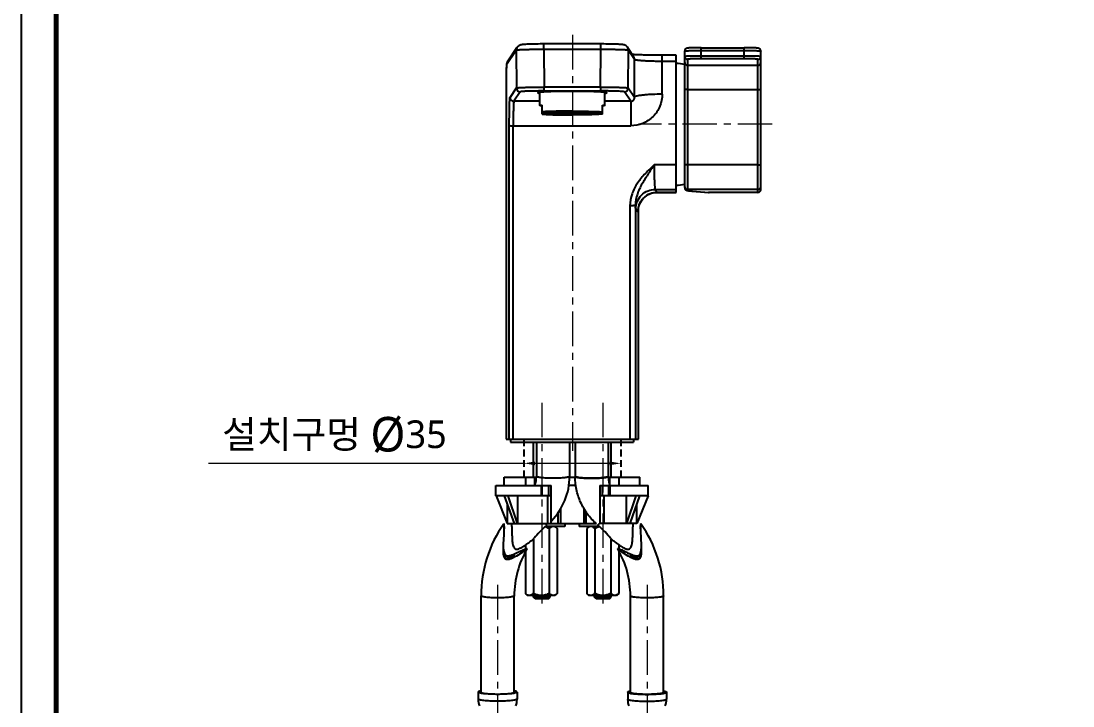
# Model space of a CAD drawing. Extents: x 0 to 790, y 0 to 579.
# Drawn here: x 0 to 380.2, y 133.4 to 380.9 of the extents above; entities that cross this region are included whole.
import ezdxf

# ---------------------------------------------------------------- set-up
doc = ezdxf.new("R2010")
doc.units = 0
doc.header["$LTSCALE"] = 10
doc.header["$MEASUREMENT"] = 0
doc.header["$PDMODE"] = 3
doc.header["$PDSIZE"] = -10
doc.linetypes.add('CENTER', pattern=[2, 1.25, -0.25, 0.25, -0.25])
doc.linetypes.add('HIDDEN', pattern=[0.375, 0.25, -0.125])
doc.layers.get('0').update_dxf_attribs({"linetype": 'CONTINUOUS'})
doc.layers.get('DEFPOINTS').update_dxf_attribs({"linetype": 'CONTINUOUS'})
doc.layers.add('BODY', color=7, linetype='CONTINUOUS')
doc.layers.add('DEF_LAYER_ASSEM_MEMBER', color=7, linetype='CONTINUOUS')
doc.styles.add('Daelim Dimension', font='')
doc.styles.get('Daelim Dimension').set_extended_font_data('NanumGothic')
doc.dimstyles.new('DEFAULT', dxfattribs={"dimscale": 2, "dimtxt": 2, "dimasz": 2, "dimexe": 0, "dimexo": 2, "dimgap": 1, "dimtad": 1, "dimdec": 1, "dimzin": 9, "dimdsep": 46, "dimtxsty": 'Daelim Dimension', "dimcen": 0.5, "dimclrd": 252, "dimclre": 252, "dimclrt": 3, "dimadec": 1, "dimazin": 0, "dimtfac": 1, "dimtdec": 1, "dimtix": 1, "dimtmove": 0, "dimatfit": 3, "dimfxl": 1, "dimtolj": 1, "dimtzin": 1, "dimlwd": 9, "dimlwe": 9, "dimarcsym": 0})

# ---------------------------------------------------------------- blocks, each defined once
blk = doc.blocks.new('*D0')
at = {"color": 5, "lineweight": 9, "ltscale": 0.5, "transparency": 16777216}
for p, q in [((181.79, 221.04), (67.7, 221.04)), ((181.79, 220.91), (181.79, 221.04)), ((212.79, 221.04), (185.79, 221.04)), ((216.79, 220.91), (216.79, 221.04))]:
    blk.add_line(p, q, dxfattribs=at)
at = {"color": 5, "ltscale": 0.5, "transparency": 16777216}
for points in [[(185.79, 221.71), (185.79, 220.37), (181.79, 221.04)], [(212.79, 221.71), (212.79, 220.37), (216.79, 221.04)]]:
    blk.add_solid(points, dxfattribs=at)
at = {"layer": 'DEFPOINTS', "color": 0, "ltscale": 0.5, "transparency": 16777216}
for p in [(181.79, 224.91), (216.79, 224.91), (216.79, 221.04)]:
    blk.add_point(p, dxfattribs=at)
at = {"color": 7, "ltscale": 0.5, "transparency": 16777216, "insert": (113.28, 231.02), "char_height": 10, "attachment_point": 5, "style": 'Daelim Dimension'}
blk.add_mtext('\\A1;설치구멍 {\\H1.25x;\\C256;Ø}35', dxfattribs=at)

msp = doc.modelspace()

# ---------------------------------------------------------------- linework, layer by layer
at = {"color": 7, "linetype": 'HIDDEN'}
for p, q in [((181.79, 229.75), (181.79, 214.95)), ((216.79, 229.75), (216.79, 214.95))]:
    msp.add_line(p, q, dxfattribs=at)
at = {"ltscale": 0.5}
msp.add_lwpolyline([(0, 0), (789.88, 0), (789.88, 578.76), (0, 578.76)], close=True, dxfattribs=at)
at = {"color": 5, "linetype": 'ByBlock', "lineweight": 200, "const_width": 1.82}
msp.add_lwpolyline([(12.7, 24.78), (777.1, 24.78), (777.1, 565.32), (12.7, 565.32)], close=True, dxfattribs=at)
at = {"layer": 'BODY', "color": 1, "linetype": 'CENTER', "lineweight": 5}
for p, q in [((199.27, 375.93), (199.27, 225.51)), ((271.53, 343.56), (223.23, 343.56)), ((188.27, 242.95), (188.27, 168.65)), ((210.27, 242.95), (210.27, 168.65)), ((172.27, 177.13), (172.27, 97.84)), ((226.27, 177.12), (226.27, 99.73))]:
    msp.add_line(p, q, dxfattribs=at)
at = {"layer": 'DEF_LAYER_ASSEM_MEMBER', "color": 9, "linetype": 'Continuous'}
for p, q in [((179.01, 370.28), (175.5, 365.08)), ((179.01, 370.28), (179.05, 356.69)), ((189.01, 370.59), (189.01, 372.59)), ((189.01, 370.59), (189.05, 357.02)), ((209.53, 370.59), (189.01, 370.59)), ((209.49, 357.02), (209.53, 370.59)), ((209.53, 370.59), (209.53, 372.59)), ((219.49, 356.69), (219.53, 370.28)), ((221.76, 366.98), (219.53, 370.28)), ((245.87, 367.24), (245.87, 371.25)), ((245.87, 370.24), (261.37, 370.24)), ((261.37, 367.24), (261.37, 371.25)), ((221.76, 353.32), (221.76, 366.98)), ((231.75, 354.44), (231.75, 368.53)), ((236.77, 366.3), (231.75, 366.3)), ((240.87, 367.05), (240.87, 319.75)), ((261.37, 368.24), (245.87, 368.24)), ((261.37, 367.24), (245.87, 367.24)), ((266.37, 318.94), (266.37, 367.05)), ((240.87, 364.92), (266.37, 364.92)), ((175.32, 358), (175.32, 358.01)), ((175.32, 358), (175.32, 229.75)), ((176.74, 353.26), (179.05, 356.69)), ((180.45, 355.29), (178.14, 351.87)), ((189.05, 355.62), (189.05, 357.02)), ((209.49, 357.02), (189.05, 357.02)), ((189.05, 355.62), (209.49, 355.62)), ((209.49, 357.02), (209.49, 355.62)), ((220.4, 351.87), (218.09, 355.29)), ((219.49, 356.69), (221.76, 353.32)), ((240.87, 356.09), (266.37, 356.09)), ((187.52, 351.87), (178.14, 351.87)), ((220.4, 351.87), (211.02, 351.87)), ((220.4, 351.87), (220.4, 343.03)), ((176.49, 229.75), (176.49, 343.18)), ((177.89, 229.75), (177.89, 343.03)), ((177.89, 343.03), (220.4, 343.03)), ((236.77, 328.88), (228.83, 328.88)), ((266.37, 328.87), (240.87, 328.87)), ((229.21, 320.04), (229.94, 318.95)), ((229.21, 320.04), (236.77, 320.04)), ((266.37, 320.04), (240.87, 320.04)), ((242.65, 319.44), (242.57, 319.44)), ((242.65, 319.44), (248.59, 318.95)), ((236.77, 318.95), (229.94, 318.95)), ((229.94, 318.95), (229.96, 318.94)), ((248.59, 318.95), (248.51, 318.95)), ((266.37, 318.95), (248.59, 318.95)), ((248.59, 318.95), (248.76, 318.94)), ((220.06, 314.11), (220.06, 229.75)), ((222.06, 314.33), (222.06, 229.75)), ((222.94, 311.97), (222.21, 313.06)), ((223.21, 229.75), (223.21, 313.73)), ((182.29, 216.05), (182.29, 213.05)), ((188, 213.05), (188, 209.25)), ((188.41, 209.25), (188.41, 213.05)), ((190.62, 213.05), (190.62, 209.25)), ((210.17, 209.25), (210.17, 213.05)), ((212.33, 213.05), (212.33, 209.25)), ((212.83, 213.05), (212.83, 209.25)), ((216.05, 216.05), (216.05, 213.05)), ((190.24, 209.25), (190.24, 199.25)), ((210.66, 209.25), (210.66, 199.25)), ((194.96, 204.54), (194.96, 199.25)), ((203.38, 204.82), (203.38, 199.25))]:
    msp.add_line(p, q, dxfattribs=at)
at = {"layer": 'DEF_LAYER_ASSEM_MEMBER', "color": 7, "linetype": 'Continuous'}
for p, q in [((175.83, 366.19), (179.35, 371.41)), ((209.53, 372.59), (189.01, 372.59)), ((219.81, 370.48), (219.18, 371.41)), ((221.42, 368.1), (219.81, 370.48)), ((239.87, 320.75), (239.87, 370.05)), ((245.87, 371.25), (261.37, 371.25)), ((267.37, 319.94), (267.37, 370.05)), ((236.77, 368.53), (231.75, 368.53)), ((236.77, 318.94), (236.77, 368.53)), ((175.32, 358.01), (175.32, 229.75)), ((187.52, 350.38), (187.52, 355.14)), ((211.02, 350.38), (211.02, 355.14)), ((188.32, 347.28), (188.32, 350.54)), ((210.22, 347.28), (210.22, 350.54)), ((190.27, 347.48), (190.27, 347.55)), ((208.27, 347.48), (208.27, 347.55)), ((242.57, 319.44), (248.51, 318.95)), ((229.96, 318.94), (236.77, 318.94)), ((229.96, 318.94), (229.96, 318.94)), ((248.51, 318.95), (248.75, 318.94)), ((266.37, 318.94), (248.75, 318.94)), ((223.22, 229.75), (223.22, 313.73)), ((175.32, 229.75), (223.21, 229.75)), ((176.92, 229.75), (176.92, 228.75)), ((176.92, 228.75), (221.42, 228.75)), ((185.27, 216.05), (185.27, 228.75)), ((186.27, 228.75), (186.27, 216.34)), ((198.27, 228.75), (198.27, 216.34)), ((200.27, 228.75), (200.27, 216.34)), ((212.27, 228.75), (212.27, 216.34)), ((213.27, 216.05), (213.27, 228.75)), ((221.42, 229.75), (221.42, 228.75)), ((171.67, 209.25), (171.67, 213.05)), ((171.67, 213.05), (191.62, 213.05)), ((174.67, 213.05), (174.67, 216.05)), ((174.67, 216.05), (186.24, 216.05)), ((185.67, 213.05), (185.67, 216.05)), ((191.62, 199.25), (191.62, 213.05)), ((200.55, 213.05), (197.98, 213.05)), ((198.24, 216.05), (200.29, 216.05)), ((200.27, 216.34), (200.27, 216.34)), ((209.17, 213.05), (226.67, 213.05)), ((209.17, 213.05), (209.17, 199.25)), ((212.27, 216.34), (212.27, 216.34)), ((212.3, 216.05), (223.67, 216.05)), ((212.67, 216.05), (212.67, 213.05)), ((223.67, 213.05), (223.67, 216.05)), ((226.67, 209.25), (226.67, 213.05)), ((174.64, 209.25), (171.67, 209.25)), ((171.71, 209.25), (175.7, 199.25)), ((174.64, 209.25), (178.22, 199.25)), ((191.62, 209.25), (174.65, 209.25)), ((179.47, 199.25), (176.12, 209.25)), ((179.47, 209.25), (179.47, 199.25)), ((222.2, 209.25), (209.17, 209.25)), ((218.87, 199.25), (218.87, 209.25)), ((222.2, 209.25), (218.87, 199.25)), ((220.12, 199.25), (223.68, 209.25)), ((226.63, 209.25), (222.22, 209.25)), ((226.63, 209.25), (222.63, 199.25)), ((226.67, 209.25), (226.63, 209.25)), ((175.7, 206.28), (175.7, 199.25)), ((222.63, 199.25), (222.63, 206.32)), ((194.17, 199.25), (194.17, 203.4)), ((204.17, 203.68), (204.17, 199.25)), ((174.47, 199.21), (174.47, 199.24)), ((175.7, 199.25), (207.95, 199.25)), ((196.57, 198.25), (189.58, 198.25)), ((193.07, 198.25), (193.84, 197.48)), ((196.57, 199.25), (196.57, 198.25)), ((201.77, 199.25), (201.77, 198.25)), ((208.95, 198.25), (201.77, 198.25)), ((205.27, 198.25), (204.49, 197.48)), ((222.63, 199.25), (209.17, 199.25)), ((224.07, 199.23), (224.07, 199.2)), ((190.95, 197.48), (190.95, 174.02)), ((193.84, 197.48), (193.84, 174.02)), ((204.49, 197.48), (204.49, 174.02)), ((207.38, 197.48), (207.38, 174.02)), ((182.29, 191.51), (182.29, 190.08)), ((182.88, 190.16), (182.86, 190.11)), ((185.18, 193.69), (185.18, 174.02)), ((213.15, 193.86), (213.15, 174.02)), ((215.67, 190.1), (215.65, 190.15)), ((216.04, 191.64), (216.04, 190.14)), ((182.29, 189.01), (182.29, 174.02)), ((216.04, 189.39), (216.04, 174.02)), ((166.27, 138.36), (166.27, 173.13)), ((178.27, 138.36), (178.27, 173.13)), ((182.29, 174.02), (183.07, 173.25)), ((193.07, 173.25), (183.07, 173.25)), ((185.27, 172.65), (185.27, 173.25)), ((191.27, 172.65), (185.27, 172.65)), ((185.87, 172.05), (185.27, 172.65)), ((190.67, 172.05), (185.87, 172.05)), ((190.67, 172.05), (191.27, 172.65)), ((191.27, 172.65), (191.27, 173.25)), ((193.84, 174.02), (193.07, 173.25)), ((204.49, 174.02), (205.27, 173.25)), ((215.27, 173.25), (205.27, 173.25)), ((207.27, 172.65), (207.27, 173.25)), ((213.27, 172.65), (207.27, 172.65)), ((207.87, 172.05), (207.27, 172.65)), ((212.67, 172.05), (207.87, 172.05)), ((212.67, 172.05), (213.27, 172.65)), ((213.27, 172.65), (213.27, 173.25)), ((216.04, 174.02), (215.27, 173.25)), ((220.27, 138.36), (220.27, 173.12)), ((232.27, 138.36), (232.27, 173.12)), ((165.27, 138.36), (165.27, 135.87)), ((179.27, 138.36), (179.27, 135.87)), ((219.27, 138.36), (219.27, 135.87)), ((233.27, 138.36), (233.27, 135.87))]:
    msp.add_line(p, q, dxfattribs=at)
for points in [[(189.01, 372.59), (188.41, 372.59), (187.63, 372.59), (186.88, 372.58), (186.17, 372.57), (185.49, 372.56), (184.86, 372.55), (184.27, 372.53), (183.73, 372.51), (183.23, 372.5), (182.78, 372.48), (182.38, 372.46), (182.03, 372.44), (181.72, 372.42), (181.45, 372.39), (181.21, 372.37), (181, 372.34), (180.8, 372.31), (180.59, 372.26), (180.35, 372.19), (180.05, 372.05), (179.7, 371.8), (179.35, 371.41)], [(219.18, 371.41), (218.93, 371.71), (218.58, 371.99), (218.26, 372.16), (218.01, 372.25), (217.81, 372.3), (217.63, 372.33), (217.45, 372.35), (217.26, 372.38), (217.04, 372.4), (216.8, 372.42), (216.52, 372.44), (216.22, 372.45), (215.88, 372.47), (215.52, 372.49), (215.11, 372.5), (214.68, 372.52), (214.21, 372.53), (213.7, 372.55), (213.16, 372.56), (212.6, 372.57), (212, 372.57), (211.37, 372.58), (210.71, 372.59), (210.04, 372.59), (209.53, 372.59)], [(245.87, 371.25), (245.48, 371.24), (244.94, 371.24), (244.42, 371.24), (243.93, 371.23), (243.47, 371.22), (243.04, 371.21), (242.65, 371.2), (242.3, 371.19), (241.99, 371.18), (241.71, 371.16), (241.47, 371.15), (241.26, 371.13), (241.09, 371.12), (240.94, 371.1), (240.81, 371.08), (240.67, 371.05), (240.51, 371), (240.31, 370.89), (240.1, 370.7), (239.94, 370.42), (239.87, 370.05)], [(267.37, 370.05), (267.3, 370.42), (267.13, 370.7), (266.92, 370.89), (266.71, 371), (266.56, 371.05), (266.44, 371.08), (266.31, 371.1), (266.18, 371.11), (266.03, 371.13), (265.85, 371.14), (265.64, 371.15), (265.42, 371.17), (265.16, 371.18), (264.88, 371.19), (264.57, 371.2), (264.23, 371.21), (263.87, 371.22), (263.48, 371.23), (263.06, 371.23), (262.62, 371.24), (262.15, 371.24), (261.67, 371.24), (261.37, 371.25)], [(175.5, 365.34), (175.48, 365.2), (175.47, 365.06), (175.45, 364.9)], [(175.83, 366.19), (175.73, 366.01), (175.6, 365.73), (175.54, 365.5), (175.5, 365.34)], [(231.75, 368.53), (231.23, 368.53), (230.45, 368.53), (229.68, 368.53), (228.94, 368.54), (228.21, 368.55), (227.51, 368.56), (226.84, 368.57), (226.2, 368.58), (225.58, 368.59), (225, 368.61), (224.45, 368.62), (223.93, 368.64), (223.45, 368.66), (223, 368.68), (222.59, 368.69), (222.21, 368.71), (221.86, 368.73), (221.55, 368.75), (221.28, 368.77), (221.04, 368.79), (220.94, 368.8)], [(175.45, 364.9), (175.44, 364.73), (175.43, 364.54), (175.42, 364.32), (175.41, 364.07), (175.39, 363.79), (175.38, 363.48), (175.37, 363.13), (175.37, 362.75), (175.36, 362.33), (175.35, 361.87), (175.34, 361.38), (175.33, 360.86), (175.33, 360.31), (175.33, 359.72), (175.32, 359.11), (175.32, 358.47), (175.32, 358.01)], [(223.11, 313.23), (223.11, 313.19), (223.11, 313.2), (223.13, 313.32), (223.17, 313.56), (223.27, 313.95), (223.44, 314.45), (223.69, 315.03), (224.01, 315.62), (224.41, 316.2), (224.89, 316.76), (225.44, 317.29), (226.07, 317.76), (226.78, 318.17), (227.54, 318.51), (228.37, 318.76), (229.25, 318.91), (229.96, 318.94)]]:
    msp.add_lwpolyline(points, dxfattribs=at)
at = {"layer": 'DEF_LAYER_ASSEM_MEMBER', "color": 9, "linetype": 'Continuous'}
for centre, radius, start, end in [((181.01, 370.29), 2, 146.0144, 180.2359), ((217.53, 370.29), 2, 359.7641, 33.9856), ((177.49, 365.08), 2, 146.2435, 180.2358), ((219.76, 366.98), 2, 359.7641, 33.9856), ((240.87, 368.05), 1, 180.0226, 270.0226), ((240.87, 365.92), 1, 180.0258, 270.0194), ((266.37, 368.05), 1, 269.9774, 359.9774), ((266.37, 365.92), 1, 269.9806, 359.9742), ((180.45, 356.7), 1.4, 180.2525, 269.9449), ((209.49, 133.74), 221.88, 89.8262, 90), ((218.08, 356.7), 1.4, 270.0551, 359.7475), ((178.14, 353.27), 1.4, 180.2525, 269.9448), ((240.87, 321.04), 1.01, 180.0602, 196.4692), ((240.87, 320.75), 1, 180.0258, 270.0194), ((240.87, 321.04), 1, 196.5394, 270.013), ((245.62, 355.5), 36.19, 265.1433, 265.2948), ((266.37, 321.04), 1, 269.9806, 359.9742), ((266.37, 319.95), 1, 269.9806, 359.9742), ((186, 315.7), 37.22, 356.1438, 356.3953), ((201.43, 207.7), 11.35, 312.2635, 312.7475)]:
    msp.add_arc(centre, radius, start, end, dxfattribs=at)
at = {"layer": 'DEF_LAYER_ASSEM_MEMBER', "color": 7, "linetype": 'Continuous'}
for centre, radius, start, end in [((235.41, 343.56), 22.04, 78.3023, 86.4605), ((235.41, 343.56), 22.04, 273.5395, 281.6977), ((266.37, 319.94), 1, 270, 0), ((175.25, 216.35), 11.02, 342.4482, 359.9452), ((175.27, 216.35), 23, 315.5373, 359.9772), ((223.26, 216.34), 10.99, 180.032, 194.745), ((175.31, 207.03), 2.31, 106.3738, 106.8098), ((223.15, 205.46), 3.91, 103.7224, 104.03), ((211.96, 173.12), 45.69, 145.136, 179.9867), ((152.65, 196.67), 21.95, 1.9378, 2.8171), ((119.24, 196.65), 58.16, 1.5547, 2.5687), ((212.25, 172.91), 34.05, 131.8235, 141.7358), ((186.29, 172.91), 34.05, 38.2643, 48.1943), ((285.42, 196.42), 64.29, 177.4735, 178.4581), ((186.58, 173.11), 45.69, 0.0133, 34.864), ((148.04, 196.53), 26.57, 359.9726, 1.8953), ((198.55, 195), 21.09, 184.3931, 184.7769), ((199.91, 195), 21.16, 355.2389, 355.6265), ((212.45, 190.53), 11.74, 355.5222, 358.1561), ((211.94, 173.13), 33.67, 149.7079, 179.9883), ((186.6, 173.12), 33.67, 0.0117, 30.2921), ((167.71, 131.19), 7.72, 101.239, 101.6893), ((167.83, 130.58), 8.34, 100.8946, 101.2402), ((176.7, 130.58), 8.34, 78.7598, 79.1054), ((176.82, 131.19), 7.72, 78.3107, 78.761), ((221.71, 131.21), 7.7, 101.2452, 101.7083), ((221.83, 130.58), 8.34, 100.8945, 101.2465), ((230.7, 130.58), 8.34, 78.7535, 79.1055), ((230.83, 131.21), 7.7, 78.2917, 78.7548), ((173.3, 135.88), 8.04, 180.0578, 198.2622), ((171.23, 135.88), 8.04, 341.7381, 359.942), ((227.3, 135.88), 8.04, 180.0578, 198.2622), ((225.23, 135.88), 8.04, 341.7381, 359.942)]:
    msp.add_arc(centre, radius, start, end, dxfattribs=at)
at = {"layer": 'DEF_LAYER_ASSEM_MEMBER', "color": 9, "linetype": 'Continuous'}
for points, start_tangent, end_tangent in [([(189.01, 370.59), (187.09, 370.58), (185.24, 370.56), (183.53, 370.54), (182.03, 370.5), (181.37, 370.48), (180.78, 370.45), (180.27, 370.43), (179.84, 370.4), (179.5, 370.37), (179.25, 370.34), (179.08, 370.31), (179.03, 370.3), (179.01, 370.28)], (-1, -0.000607), (-0.645146, -0.76406)), ([(219.53, 370.28), (219.5, 370.3), (219.45, 370.31), (219.29, 370.34), (219.04, 370.37), (218.69, 370.4), (218.26, 370.43), (217.75, 370.45), (217.17, 370.48), (216.51, 370.5), (215.01, 370.54), (213.3, 370.56), (211.45, 370.58), (209.53, 370.59)], (-0.645146, 0.76406), (-1, 0.000607)), ([(239.87, 370.05), (239.9, 370.07), (239.98, 370.09), (240.13, 370.11), (240.32, 370.13), (240.58, 370.14), (240.88, 370.16), (241.23, 370.17), (241.62, 370.19), (242.53, 370.21), (243.57, 370.23), (244.7, 370.24), (245.87, 370.24)], (0.002272, 0.999997), (1, 0.000006)), ([(261.37, 370.24), (262.54, 370.24), (263.66, 370.23), (264.7, 370.21), (265.61, 370.19), (266.01, 370.17), (266.36, 370.16), (266.66, 370.14), (266.91, 370.13), (267.11, 370.11), (267.25, 370.09), (267.34, 370.07), (267.37, 370.05)], (1, -0.000006), (0.002272, -0.999997)), ([(175.5, 365.08), (175.48, 365.02), (175.46, 364.9), (175.45, 364.71), (175.43, 364.47), (175.41, 364.17), (175.4, 363.82), (175.37, 362.95), (175.35, 361.9), (175.33, 360.7), (175.32, 359.39), (175.32, 358)], (-0.557944, -0.829878), (0.000003, -1)), ([(231.75, 366.3), (229.82, 366.31), (227.96, 366.35), (226.25, 366.41), (224.75, 366.5), (223.51, 366.6), (223, 366.66), (222.58, 366.72), (222.24, 366.78), (221.99, 366.84), (221.83, 366.91), (221.76, 366.98)], (-1, 0.000008), (-0.352484, 0.935818)), ([(245.87, 368.24), (244.7, 368.24), (243.57, 368.23), (242.53, 368.21), (241.62, 368.19), (241.23, 368.17), (240.88, 368.16), (240.58, 368.14), (240.32, 368.12), (240.13, 368.11), (239.98, 368.09), (239.9, 368.07), (239.87, 368.05)], (-1, -0.000006), (-0.002272, -0.999997)), ([(245.87, 367.24), (244.89, 367.24), (243.95, 367.23), (243.09, 367.21), (242.33, 367.19), (241.71, 367.16), (241.46, 367.14), (241.25, 367.13), (241.08, 367.11), (240.96, 367.09), (240.89, 367.07), (240.87, 367.05)], (-1, -0.000006), (-0.00394, -0.999992)), ([(267.37, 368.05), (267.34, 368.07), (267.25, 368.09), (267.11, 368.11), (266.91, 368.12), (266.66, 368.14), (266.36, 368.16), (266.01, 368.17), (265.61, 368.19), (264.7, 368.21), (263.66, 368.23), (262.54, 368.24), (261.37, 368.24)], (-0.002272, 0.999997), (-1, 0.000006)), ([(266.37, 367.05), (266.34, 367.07), (266.27, 367.09), (266.15, 367.11), (265.99, 367.13), (265.78, 367.14), (265.53, 367.16), (264.9, 367.19), (264.15, 367.21), (263.28, 367.23), (262.34, 367.24), (261.37, 367.24)], (-0.00394, 0.999992), (-1, 0.000006)), ([(179.05, 356.69), (179.08, 356.71), (179.12, 356.72), (179.29, 356.75), (179.54, 356.78), (179.88, 356.81), (180.31, 356.84), (180.82, 356.87), (181.41, 356.89), (182.07, 356.92), (183.57, 356.96), (185.28, 356.99), (187.13, 357.01), (189.05, 357.02)], (0.617012, 0.786954), (1, 0.000422)), ([(189.05, 355.62), (187.4, 355.61), (185.81, 355.59), (184.34, 355.56), (183.05, 355.52), (182.48, 355.5), (181.98, 355.47), (181.54, 355.45), (181.17, 355.42), (180.87, 355.39), (180.65, 355.36), (180.51, 355.33), (180.47, 355.31), (180.45, 355.29)], (-1, 0), (-0.558962, -0.829193)), ([(209.49, 357.02), (211.41, 357.01), (213.26, 356.99), (214.96, 356.96), (216.47, 356.92), (217.13, 356.89), (217.71, 356.87), (218.22, 356.84), (218.65, 356.81), (218.99, 356.78), (219.25, 356.75), (219.41, 356.72), (219.46, 356.71), (219.49, 356.69)], (1, -0.000422), (0.617012, -0.786954)), ([(218.09, 355.29), (218.03, 355.32), (217.9, 355.35), (217.7, 355.38), (217.43, 355.41), (217.1, 355.44), (216.7, 355.47), (215.73, 355.51), (214.54, 355.55), (213.19, 355.58), (211.71, 355.61), (210.16, 355.62)], (-0.558962, 0.829193), (-0.999995, 0.003033)), ([(231.75, 354.44), (230.89, 350.07), (228.43, 346.37), (224.75, 343.89), (220.4, 343.02)], (0.000035, -1), (-1, -0.000001)), ([(231.75, 354.44), (228.13, 354.36), (226.36, 354.26), (224.78, 354.11), (223.48, 353.93), (222.53, 353.73), (222.2, 353.63), (221.97, 353.52), (221.82, 353.42), (221.76, 353.32)], (-1, 0.000006), (-0.222136, -0.975016)), ([(240.87, 356.09), (240.49, 356.1), (240.16, 356.12), (240.04, 356.14), (239.94, 356.16), (239.89, 356.18), (239.87, 356.2)], (-1, 0), (0, 1)), ([(266.37, 356.09), (266.75, 356.1), (267.08, 356.12), (267.2, 356.14), (267.29, 356.16), (267.35, 356.18), (267.37, 356.2)], (1, 0), (0, 1)), ([(176.49, 343.18), (176.49, 345.16), (176.51, 347.03), (176.53, 348.74), (176.56, 350.24), (176.6, 351.47), (176.62, 351.98), (176.64, 352.4), (176.67, 352.75), (176.69, 353.01), (176.72, 353.18), (176.74, 353.26)], (0, 1), (0.55895, 0.829202)), ([(178.14, 351.87), (178.12, 351.79), (178.09, 351.64), (178.07, 351.42), (178.04, 351.11), (178.02, 350.74), (178, 350.3), (177.96, 349.21), (177.93, 347.9), (177.91, 346.4), (177.89, 344.76), (177.89, 343.03)], (-0.609326, -0.792919), (0.000007, -1)), ([(220.4, 351.87), (221.05, 352.03), (221.48, 352.42), (221.7, 352.86), (221.76, 353.32)], (0.999979, -0.00651), (-0.026153, 0.999658)), ([(176.49, 343.18), (176.52, 343.15), (176.6, 343.12), (176.73, 343.1), (176.91, 343.07), (177.38, 343.04), (177.89, 343.03)], (0.222179, -0.975006), (1, 0.000006)), ([(228.83, 328.88), (225.66, 325.78), (222.86, 322.35), (220.84, 318.43), (220.06, 314.11)], (-0.728235, -0.685327), (0.000005, -1)), ([(228.83, 328.88), (226.56, 325.43), (225.47, 323.71), (224.44, 321.97), (223.52, 320.17), (222.76, 318.3), (222.06, 314.33)], (-0.547737, -0.83665), (0.003123, -0.999995)), ([(228.83, 328.88), (228.84, 327.15), (228.86, 325.5), (228.89, 324), (228.94, 322.69), (228.99, 321.61), (229.03, 321.17), (229.06, 320.79), (229.09, 320.49), (229.13, 320.26), (229.17, 320.11), (229.21, 320.04)], (-0.000007, -1), (0.753457, -0.657497)), ([(240.87, 328.87), (240.49, 328.88), (240.16, 328.91), (240.04, 328.92), (239.94, 328.94), (239.89, 328.96), (239.87, 328.99)], (-1, 0), (0, 1)), ([(266.37, 328.87), (266.75, 328.88), (267.08, 328.91), (267.2, 328.92), (267.29, 328.94), (267.35, 328.96), (267.37, 328.99)], (1, 0), (0, 1)), ([(222.21, 313.06), (222.71, 315.63), (224.27, 317.99), (226.64, 319.54), (229.21, 320.04)], (0.004016, 0.999992), (1, 0.000993)), ([(240.87, 319.75), (240.89, 319.71), (240.97, 319.67), (241.29, 319.59), (241.82, 319.52), (242.55, 319.45)], (0, -1), (0.996408, -0.08468)), ([(229.94, 318.95), (227.37, 318.46), (225, 316.9), (223.44, 314.54), (222.94, 311.97)], (-1, -0.000993), (-0.004013, -0.999992)), ([(222.06, 314.33), (222.02, 314.29), (221.9, 314.24), (221.71, 314.21), (221.46, 314.17), (221.16, 314.14), (220.82, 314.12), (220.06, 314.11)], (-0.222136, -0.975016), (-1, 0.000006)), ([(222.21, 313.06), (222.19, 313.11), (222.17, 313.19), (222.13, 313.44), (222.1, 313.82), (222.06, 314.33)], (-0.558953, 0.8292), (-0.060064, 0.998195)), ([(223.13, 313.2), (223.11, 312.89), (223.08, 312.62), (223.06, 312.39), (223.04, 312.22), (223.01, 312.09), (222.99, 312), (222.98, 311.98), (222.97, 311.96), (222.96, 311.96), (222.94, 311.97)], (-0.067318, -0.997732), (-0.558953, 0.8292)), ([(189.55, 199.23), (189.79, 199.03), (189.97, 198.89), (190.1, 198.83), (190.17, 198.83)], (0.748187, -0.663488), (0.763438, 0.645881)), ([(208.37, 198.82), (208.45, 198.82), (208.59, 198.9), (208.8, 199.06), (209.07, 199.3)], (0.763438, -0.645881), (0.74013, 0.672464)), ([(172.27, 172.44), (169.97, 172.49), (168.93, 172.56), (168.03, 172.64), (167.28, 172.75), (166.72, 172.87), (166.53, 172.93), (166.38, 173), (166.27, 173.13)], (-1, 0), (0, 1)), ([(178.27, 173.13), (178.15, 173), (178.01, 172.93), (177.81, 172.87), (177.26, 172.75), (176.51, 172.64), (175.6, 172.56), (174.56, 172.49), (172.27, 172.44)], (0, -1), (-1, 0)), ([(226.27, 172.44), (223.97, 172.49), (222.93, 172.55), (222.03, 172.64), (221.28, 172.74), (220.72, 172.86), (220.53, 172.92), (220.38, 172.99), (220.27, 173.12)], (-1, 0), (0, 1)), ([(232.27, 173.12), (232.15, 172.99), (232.01, 172.92), (231.81, 172.86), (231.26, 172.74), (230.51, 172.64), (229.6, 172.55), (228.56, 172.49), (226.27, 172.44)], (0, -1), (-1, 0)), ([(179.27, 135.87), (179.13, 135.72), (178.97, 135.64), (178.74, 135.57), (178.09, 135.43), (177.22, 135.31), (176.16, 135.21), (174.95, 135.13), (172.27, 135.07), (169.59, 135.13), (168.38, 135.21), (167.32, 135.31), (166.45, 135.43), (165.8, 135.57), (165.57, 135.64), (165.4, 135.72), (165.27, 135.87)], (0, -1), (0, 1)), ([(219.27, 135.87), (219.4, 135.72), (219.57, 135.64), (219.8, 135.57), (220.45, 135.43), (221.32, 135.31), (222.38, 135.21), (223.59, 135.13), (226.27, 135.07), (228.95, 135.13), (230.16, 135.21), (231.22, 135.31), (232.09, 135.43), (232.74, 135.57), (232.97, 135.64), (233.13, 135.72), (233.27, 135.87)], (0, -1), (0, 1))]:
    msp.add_spline(points, degree=3, dxfattribs=dict(at, start_tangent=start_tangent, end_tangent=end_tangent))
at = {"layer": 'DEF_LAYER_ASSEM_MEMBER', "color": 7, "linetype": 'Continuous'}
for points, start_tangent, end_tangent in [([(199.27, 355.46), (196.83, 355.45), (194.48, 355.42), (192.32, 355.38), (190.43, 355.32), (189.61, 355.28), (188.87, 355.24), (188.24, 355.2), (187.72, 355.16), (187.31, 355.12), (187.01, 355.07), (186.83, 355.02), (186.78, 355), (186.77, 354.98)], (-1, 0), (0, -1)), ([(186.77, 354.98), (186.82, 354.93), (186.96, 354.89), (187.19, 354.85), (187.52, 354.81)], (0, -1), (0.994443, -0.105272)), ([(211.77, 354.98), (211.75, 355), (211.71, 355.02), (211.53, 355.07), (211.23, 355.12), (210.82, 355.16), (210.29, 355.2), (209.66, 355.24), (208.93, 355.28), (208.11, 355.32), (206.21, 355.38), (204.05, 355.42), (201.71, 355.45), (199.27, 355.46)], (0, 1), (-1, 0)), ([(211.02, 354.81), (211.35, 354.85), (211.58, 354.89), (211.72, 354.93), (211.77, 354.98)], (0.994443, 0.105272), (0, 1)), ([(187.52, 350.38), (187.53, 350.4), (187.57, 350.42), (187.72, 350.46), (187.97, 350.5), (188.32, 350.54)], (0, 1), (0.99517, 0.098163)), ([(188.32, 350.22), (187.97, 350.26), (187.72, 350.3), (187.57, 350.34), (187.53, 350.36), (187.52, 350.38)], (-0.99517, 0.098163), (0, 1)), ([(210.22, 350.54), (210.57, 350.5), (210.82, 350.46), (210.97, 350.42), (211.01, 350.4), (211.02, 350.38)], (0.99517, -0.098163), (0, -1)), ([(211.02, 350.38), (211.01, 350.36), (210.97, 350.34), (210.82, 350.3), (210.57, 350.26), (210.22, 350.22)], (0, -1), (-0.99517, -0.098163)), ([(199.27, 348.33), (195.8, 348.31), (192.64, 348.25), (190.07, 348.16), (189.08, 348.11), (188.32, 348.05)], (-1, 0), (-0.99517, -0.098163)), ([(199.27, 347.81), (195.57, 347.79), (193.85, 347.76), (192.28, 347.72), (190.91, 347.67), (189.77, 347.61), (188.9, 347.55), (188.57, 347.52), (188.32, 347.48)], (-1, 0), (-0.986993, -0.160762)), ([(188.32, 347.28), (188.57, 347.25), (188.9, 347.21), (189.77, 347.15), (190.91, 347.09), (192.28, 347.04), (193.85, 347), (195.57, 346.97), (199.27, 346.95)], (0.986993, -0.160762), (1, 0)), ([(190.25, 347.55), (189.82, 347.51), (189.52, 347.47), (189.41, 347.45), (189.33, 347.42), (189.3, 347.41), (189.28, 347.4), (189.27, 347.38)], (-0.996801, -0.079925), (0, -1)), ([(189.27, 347.38), (189.28, 347.36), (189.32, 347.34), (189.46, 347.31), (189.7, 347.27), (190.03, 347.24), (190.45, 347.2), (190.95, 347.17), (191.54, 347.14), (192.2, 347.11), (192.92, 347.09), (193.71, 347.06), (195.44, 347.03), (197.32, 347.01), (199.27, 347)], (0, -1), (1, 0)), ([(199.27, 347.77), (196.49, 347.75), (193.94, 347.71), (191.8, 347.64), (190.94, 347.59), (190.25, 347.55)], (-1, 0), (-0.996801, -0.079925)), ([(190.57, 347.57), (190.44, 347.55), (190.39, 347.54), (190.34, 347.53), (190.31, 347.52), (190.29, 347.5), (190.27, 347.48)], (-0.989857, -0.14207), (0, -1)), ([(190.27, 347.48), (190.28, 347.47), (190.29, 347.46), (190.31, 347.45), (190.37, 347.43), (190.44, 347.41), (190.66, 347.38), (190.95, 347.35), (191.33, 347.32), (191.78, 347.29), (192.31, 347.26), (192.9, 347.24), (193.56, 347.21), (194.27, 347.19), (195.03, 347.18), (195.82, 347.16), (197.51, 347.14), (199.27, 347.14)], (0, -1), (1, 0)), ([(199.27, 348.33), (202.74, 348.31), (205.9, 348.25), (208.47, 348.16), (209.46, 348.11), (210.22, 348.05)], (1, 0), (0.99517, -0.098163)), ([(199.27, 347.81), (202.97, 347.79), (204.68, 347.76), (206.25, 347.72), (207.62, 347.67), (208.76, 347.61), (209.64, 347.55), (209.96, 347.52), (210.22, 347.48)], (1, 0), (0.986993, -0.160762)), ([(199.27, 347.77), (202.04, 347.75), (204.6, 347.71), (206.74, 347.64), (207.59, 347.59), (208.29, 347.55)], (1, 0), (0.996801, -0.079925)), ([(208.27, 347.48), (208.26, 347.47), (208.24, 347.46), (208.22, 347.45), (208.17, 347.43), (208.1, 347.41), (207.88, 347.38), (207.58, 347.35), (207.21, 347.32), (206.75, 347.29), (206.23, 347.26), (205.63, 347.24), (204.98, 347.21), (204.27, 347.19), (203.51, 347.18), (202.71, 347.16), (201.02, 347.14), (199.27, 347.14)], (0, -1), (-1, 0)), ([(209.27, 347.38), (209.26, 347.36), (209.22, 347.34), (209.08, 347.31), (208.84, 347.27), (208.51, 347.24), (208.09, 347.2), (207.58, 347.17), (207, 347.14), (206.34, 347.11), (205.61, 347.09), (204.82, 347.06), (203.09, 347.03), (201.22, 347.01), (199.27, 347)], (0, -1), (-1, 0)), ([(210.22, 347.28), (209.96, 347.25), (209.64, 347.21), (208.76, 347.15), (207.62, 347.09), (206.25, 347.04), (204.68, 347), (202.97, 346.97), (199.27, 346.95)], (-0.986993, -0.160762), (-1, 0)), ([(207.96, 347.57), (208.1, 347.55), (208.15, 347.54), (208.19, 347.53), (208.22, 347.52), (208.25, 347.5), (208.27, 347.48)], (0.989857, -0.14207), (0, -1)), ([(208.29, 347.55), (208.71, 347.51), (209.02, 347.47), (209.13, 347.45), (209.21, 347.42), (209.23, 347.41), (209.25, 347.4), (209.27, 347.38)], (0.996801, -0.079925), (0, -1)), ([(239.87, 320.75), (240.02, 320.2), (240.32, 319.89), (240.74, 319.69)], (0, -1), (0.958007, -0.286746)), ([(240.74, 319.69), (240.91, 319.65)], (0.958007, -0.286746), (0.975369, -0.22058)), ([(240.91, 319.65), (241.12, 319.61)], (0.975369, -0.22058), (0.984513, -0.175313)), ([(241.12, 319.61), (241.74, 319.52), (242.57, 319.44)], (0.984513, -0.175313), (0.996629, -0.082045)), ([(192.27, 215.65), (189.97, 215.7), (188.93, 215.77), (188.03, 215.85), (187.28, 215.96), (186.72, 216.08), (186.53, 216.14), (186.38, 216.21), (186.27, 216.34)], (-1, 0), (-0.000589, 1)), ([(198.27, 216.34), (198.15, 216.21), (198.01, 216.14), (197.81, 216.08), (197.26, 215.96), (196.51, 215.85), (195.6, 215.77), (194.56, 215.7), (192.27, 215.65)], (-0.000589, -1), (-1, 0)), ([(207.92, 199.22), (204.68, 202.8), (202.27, 206.97), (200.77, 211.55), (200.27, 216.34)], (-0.74405, 0.668124), (0, 1)), ([(200.27, 216.34), (200.39, 216.2), (200.53, 216.14), (200.73, 216.07), (201.28, 215.95), (202.03, 215.85), (202.94, 215.76), (203.97, 215.7), (206.27, 215.65), (208.56, 215.7), (209.6, 215.76), (210.51, 215.85), (211.25, 215.95), (211.81, 216.07), (212.01, 216.14), (212.15, 216.2), (212.27, 216.34)], (0, -1), (0, 1)), ([(206.27, 215.65), (203.98, 215.7), (202.95, 215.77), (202.04, 215.85), (201.29, 215.95), (200.74, 216.07), (200.39, 216.2), (200.27, 216.34)], (-1, 0), (-0.023421, 0.999726)), ([(212.27, 216.34), (212.15, 216.2), (211.8, 216.07), (211.24, 215.95), (210.5, 215.85), (209.59, 215.77), (208.55, 215.7), (206.27, 215.65)], (-0.023421, -0.999726), (-1, 0)), ([(174.47, 199.24), (174.48, 199.22), (174.49, 199.17), (174.51, 199.07), (174.53, 198.92)], (0.578111, 0.815958), (0.126566, -0.991958)), ([(174.48, 198.96), (174.48, 199.05), (174.47, 199.21)], (-0.094829, 0.995494), (0, 1)), ([(174.58, 197.75), (174.56, 198.13), (174.48, 198.96)], (-0.049328, 0.998783), (-0.094829, 0.995494)), ([(174.53, 198.92), (174.56, 198.64), (174.61, 197.4)], (0.126566, -0.991958), (-0.000044, -1)), ([(177.38, 198.23), (177.43, 195.83), (177.53, 193.39)], (0.02815, -0.999604), (0.076639, -0.997059)), ([(190.95, 197.48), (189.39, 198.08)], (-0.894427, 0.447214), (-0.968836, 0.247704)), ([(192.4, 198.25), (192.02, 198.19), (191.65, 198.03), (191.3, 197.79), (190.95, 197.48)], (-1, 0), (-0.707107, -0.707107)), ([(193.84, 197.48), (193.5, 197.79), (193.14, 198.03), (192.77, 198.19), (192.4, 198.25)], (-0.707107, 0.707107), (-1, 0)), ([(205.94, 198.25), (205.56, 198.19), (205.19, 198.03), (204.84, 197.79), (204.49, 197.48)], (-1, 0), (-0.707107, -0.707107)), ([(207.38, 197.48), (207.04, 197.79), (206.68, 198.03), (206.31, 198.19), (205.94, 198.25)], (-0.707107, 0.707107), (-1, 0)), ([(209.1, 198.12), (207.38, 197.48)], (-0.975024, -0.222099), (-0.894427, -0.447214)), ([(221.01, 193.39), (221.11, 195.79), (221.16, 198.15)], (0.076298, 0.997085), (0.027286, 0.999628)), ([(223.93, 197.39), (223.94, 197.86), (224.01, 198.92)], (-0.000052, 1), (0.126293, 0.991993)), ([(223.96, 197.75), (223.95, 197.46), (223.93, 196.51)], (-0.049549, -0.998772), (0.000038, -1)), ([(224.05, 198.95), (224.03, 198.73), (223.96, 197.75)], (-0.094779, -0.995498), (-0.049549, -0.998772)), ([(224.01, 198.92), (224.03, 199.06), (224.04, 199.16), (224.06, 199.22), (224.07, 199.23)], (0.126293, 0.991993), (0.578379, -0.815768)), ([(224.07, 199.2), (224.07, 199.16), (224.05, 198.95)], (0, -1), (-0.094779, -0.995498)), ([(174.34, 189.77), (174.49, 193.21), (174.61, 196.52)], (-0.000006, 1), (0.000044, 1)), ([(177.54, 193.25), (177.77, 191.63), (178.03, 190.87), (178.22, 190.52), (178.49, 190.24), (178.83, 190.08), (179.21, 190.03), (179.59, 190.08), (179.96, 190.19), (180.66, 190.5), (181.33, 190.88), (181.97, 191.29), (182.59, 191.72), (183.19, 192.15), (183.78, 192.59), (184.33, 193.01), (184.83, 193.4), (185.26, 193.75), (185.52, 194)], (0.083315, -0.996523), (0.618771, 0.785572)), ([(213.02, 193.99), (213.28, 193.74), (213.7, 193.39), (214.21, 193), (214.76, 192.58), (215.34, 192.15), (215.95, 191.71), (216.57, 191.28), (217.21, 190.87), (217.88, 190.49), (218.58, 190.18), (218.95, 190.08), (219.33, 190.03), (219.71, 190.07), (220.05, 190.24), (220.32, 190.52), (220.51, 190.86), (220.76, 191.63), (221, 193.25)], (0.618368, -0.785888), (0.083043, 0.996546)), ([(223.93, 196.51), (224.05, 193.21), (224.19, 189.76)], (0.000038, -1), (-0.000022, -1)), ([(174.38, 189.59), (174.35, 190.15)], (-0.081466, 0.996676), (-0.033546, 0.999437)), ([(175.17, 187.82), (175.71, 187.62), (176.29, 187.64), (176.84, 187.75), (177.37, 187.92), (178.38, 188.33), (179.33, 188.77), (181.07, 189.59), (181.83, 189.92), (182.44, 190.13)], (0.818654, -0.574286), (0.959712, 0.280984)), ([(182.44, 190.13), (182.63, 190.18), (182.77, 190.2), (182.88, 190.16)], (0.959712, 0.280984), (0, -1)), ([(215.65, 190.15), (215.77, 190.19), (215.91, 190.17), (216.09, 190.13)], (0, 1), (0.959978, -0.280076)), ([(216.09, 190.13), (216.71, 189.91), (217.48, 189.58), (219.25, 188.74), (220.22, 188.3), (221.24, 187.89), (223.45, 187.88)], (0.959978, -0.280076), (0.758511, 0.651661)), ([(174.61, 187.32), (174.39, 188.53), (174.34, 189.77)], (-0.304309, 0.952574), (-0.000006, 1)), ([(174.35, 189.65), (174.46, 188.3), (174.62, 187.64), (174.92, 187.03)], (0.025417, -0.999677), (0.611128, -0.791532)), ([(174.38, 190), (174.43, 189.53)], (0.076031, -0.997105), (0.131028, -0.991379)), ([(174.92, 187.72), (174.53, 188.63), (174.38, 189.59)], (-0.611128, 0.791532), (-0.081466, 0.996676)), ([(174.43, 189.53), (174.57, 188.82), (174.86, 188.15)], (0.131028, -0.991379), (0.558368, -0.829594)), ([(174.8, 186.87), (174.61, 187.32)], (-0.495586, 0.868559), (-0.304309, 0.952574)), ([(178.52, 187.22), (177.62, 186.76), (176.66, 186.39), (176.15, 186.27), (175.63, 186.27), (175.14, 186.47), (174.8, 186.87)], (-0.874898, -0.484307), (-0.495586, 0.868559)), ([(174.86, 188.15), (175.17, 187.82)], (0.558368, -0.829594), (0.818654, -0.574286)), ([(178.28, 187.67), (178.27, 187.71), (178.22, 187.72), (178.12, 187.71), (177.99, 187.68), (177.82, 187.63), (177.62, 187.57), (177.4, 187.51), (177.17, 187.44), (176.64, 187.32), (176.06, 187.25), (175.44, 187.33), (175.15, 187.49), (174.92, 187.72)], (0.397696, 0.917517), (-0.611128, 0.791532)), ([(174.92, 187.03), (175.41, 186.67), (176, 186.61), (176.56, 186.73), (177.07, 186.92), (177.51, 187.14), (177.88, 187.35), (178.15, 187.54), (178.24, 187.61), (178.28, 187.67)], (0.611128, -0.791532), (0.397696, 0.917517)), ([(182.45, 189.73), (181.68, 189.19), (180.72, 188.56), (178.52, 187.22)], (-0.799976, -0.600032), (-0.874898, -0.484307)), ([(182.86, 190.11), (182.72, 189.95), (182.45, 189.73)], (-0.505676, -0.862724), (-0.799976, -0.600032)), ([(216.09, 189.72), (215.82, 189.94), (215.67, 190.1)], (-0.800283, 0.599622), (-0.505689, 0.862716)), ([(220.01, 187.22), (217.81, 188.56), (216.86, 189.19), (216.09, 189.72)], (-0.874728, 0.484615), (-0.800283, 0.599622)), ([(223.68, 186.76), (223.31, 186.4), (222.82, 186.25), (222.31, 186.28), (221.82, 186.4), (220.89, 186.77), (220.01, 187.22)], (-0.557195, -0.830382), (-0.874728, 0.484615)), ([(223.62, 187.72), (223.38, 187.49), (223.09, 187.33), (222.47, 187.25), (221.89, 187.32), (221.37, 187.44), (221.13, 187.51), (220.91, 187.57), (220.72, 187.63), (220.55, 187.68), (220.41, 187.71), (220.32, 187.72), (220.26, 187.71), (220.26, 187.67)], (-0.611128, -0.791532), (0.396904, -0.91786)), ([(220.26, 187.67), (220.3, 187.61), (220.38, 187.54), (220.65, 187.35), (221.03, 187.13), (221.47, 186.92), (221.98, 186.73), (222.54, 186.61), (223.13, 186.67), (223.4, 186.81), (223.62, 187.03)], (0.396904, -0.91786), (0.611128, 0.791532)), ([(223.45, 187.88), (223.93, 188.7), (224.12, 189.63)], (0.758511, 0.651661), (0.116963, 0.993136)), ([(224.15, 189.61), (224.01, 188.64), (223.62, 187.72)], (-0.079377, -0.996845), (-0.611128, -0.791532)), ([(223.62, 187.03), (223.92, 187.62), (224.07, 188.27), (224.18, 189.59)], (0.611128, 0.791532), (0.029267, 0.999572)), ([(223.89, 187.2), (223.68, 186.76)], (-0.34137, -0.939929), (-0.557195, -0.830382)), ([(224.19, 189.76), (224.14, 188.47), (223.89, 187.2)], (-0.000022, -1), (-0.34137, -0.939929)), ([(224.12, 189.63), (224.16, 190.09)], (0.116963, 0.993136), (0.066392, 0.997794)), ([(183.15, 173.39), (182.93, 173.51), (182.29, 174.02)], (-0.908739, 0.417364), (-0.707107, 0.707107)), ([(183.74, 173.25), (183.59, 173.26), (183.15, 173.39)], (-1, 0), (-0.908739, 0.417364)), ([(185.18, 174.02), (184.84, 173.71), (184.48, 173.47), (184.11, 173.31), (183.74, 173.25)], (-0.707107, -0.707107), (-1, 0)), ([(188.07, 173.25), (186.58, 173.47), (185.18, 174.02)], (-1, 0), (-0.894427, 0.447214)), ([(190.95, 174.02), (189.56, 173.47), (188.07, 173.25)], (-0.894427, -0.447214), (-1, 0)), ([(192.4, 173.25), (192.02, 173.31), (191.65, 173.47), (191.3, 173.71), (190.95, 174.02)], (-1, 0), (-0.707107, 0.707107)), ([(193.84, 174.02), (193.5, 173.71), (193.14, 173.47), (192.77, 173.31), (192.4, 173.25)], (-0.707107, -0.707107), (-1, 0)), ([(205.35, 173.39), (205.13, 173.51), (204.49, 174.02)], (-0.908739, 0.417364), (-0.707107, 0.707107)), ([(205.94, 173.25), (205.79, 173.26), (205.35, 173.39)], (-1, 0), (-0.908739, 0.417364)), ([(207.38, 174.02), (207.04, 173.71), (206.68, 173.47), (206.31, 173.31), (205.94, 173.25)], (-0.707107, -0.707107), (-1, 0)), ([(210.27, 173.25), (208.78, 173.47), (207.38, 174.02)], (-1, 0), (-0.894427, 0.447214)), ([(213.15, 174.02), (211.76, 173.47), (210.27, 173.25)], (-0.894427, -0.447214), (-1, 0)), ([(214.6, 173.25), (214.22, 173.31), (213.85, 173.47), (213.5, 173.71), (213.15, 174.02)], (-1, 0), (-0.707107, 0.707107)), ([(216.04, 174.02), (215.7, 173.71), (215.34, 173.47), (214.97, 173.31), (214.6, 173.25)], (-0.707107, -0.707107), (-1, 0)), ([(166.15, 138.75), (165.49, 138.56), (165.32, 138.46), (165.27, 138.36)], (-0.979249, -0.20266), (0, -1)), ([(179.27, 138.36), (179.13, 138.2), (178.97, 138.13), (178.74, 138.05), (178.09, 137.91), (177.22, 137.79), (176.16, 137.69), (174.95, 137.62), (172.27, 137.56), (169.59, 137.62), (168.38, 137.69), (167.32, 137.79), (166.45, 137.91), (165.8, 138.05), (165.57, 138.13), (165.4, 138.2), (165.27, 138.36)], (0, -1), (0, 1)), ([(166.27, 138.36), (166.38, 138.23), (166.53, 138.16), (166.72, 138.1), (167.28, 137.98), (168.03, 137.88), (168.93, 137.79), (169.97, 137.73), (172.27, 137.67), (174.56, 137.73), (175.6, 137.79), (176.51, 137.88), (177.26, 137.98), (177.81, 138.1), (178.01, 138.16), (178.15, 138.23), (178.27, 138.36)], (0, -1), (0, 1)), ([(179.27, 138.36), (179.21, 138.46), (179.04, 138.56), (178.39, 138.75)], (0, 1), (-0.979249, 0.20266)), ([(219.27, 138.36), (219.32, 138.46), (219.49, 138.56), (220.15, 138.75)], (0, 1), (0.979181, 0.202987)), ([(219.27, 138.36), (219.4, 138.2), (219.57, 138.13), (219.8, 138.05), (220.45, 137.91), (221.32, 137.79), (222.38, 137.69), (223.59, 137.62), (226.27, 137.56), (228.95, 137.62), (230.16, 137.69), (231.22, 137.79), (232.09, 137.91), (232.74, 138.05), (232.97, 138.13), (233.13, 138.2), (233.27, 138.36)], (0, -1), (0, 1)), ([(220.27, 138.36), (220.38, 138.22), (220.53, 138.16), (220.72, 138.09), (221.28, 137.97), (222.03, 137.87), (222.93, 137.78), (223.97, 137.72), (226.27, 137.67), (228.56, 137.72), (229.6, 137.78), (230.51, 137.87), (231.26, 137.97), (231.81, 138.09), (232.01, 138.16), (232.15, 138.22), (232.27, 138.36)], (0, -1), (0, 1)), ([(232.39, 138.75), (233.05, 138.56), (233.21, 138.46), (233.27, 138.36)], (0.979181, -0.202987), (0, -1))]:
    msp.add_spline(points, degree=3, dxfattribs=dict(at, start_tangent=start_tangent, end_tangent=end_tangent))

# ---------------------------------------------------------------- dimensions: what is measured, and where the dimension line sits
at = {"color": 5, "ltscale": 0.5}
dim = msp.add_linear_dim(base=(216.79, 221.04), p1=(181.79, 224.91), p2=(216.79, 224.91), text='설치구멍 {\\H1.25x;\\C256;Ø}<>', dimstyle='DEFAULT', override={"dimtxt": 5, "dimclrd": 5, "dimclre": 5, "dimclrt": 7}, dxfattribs=at)
dim.commit()
dim.dimension.update_dxf_attribs({"geometry": '*D0', "text_midpoint": (113.28, 221.04), "dimtype": 160})

doc.saveas('drawing.dxf')
